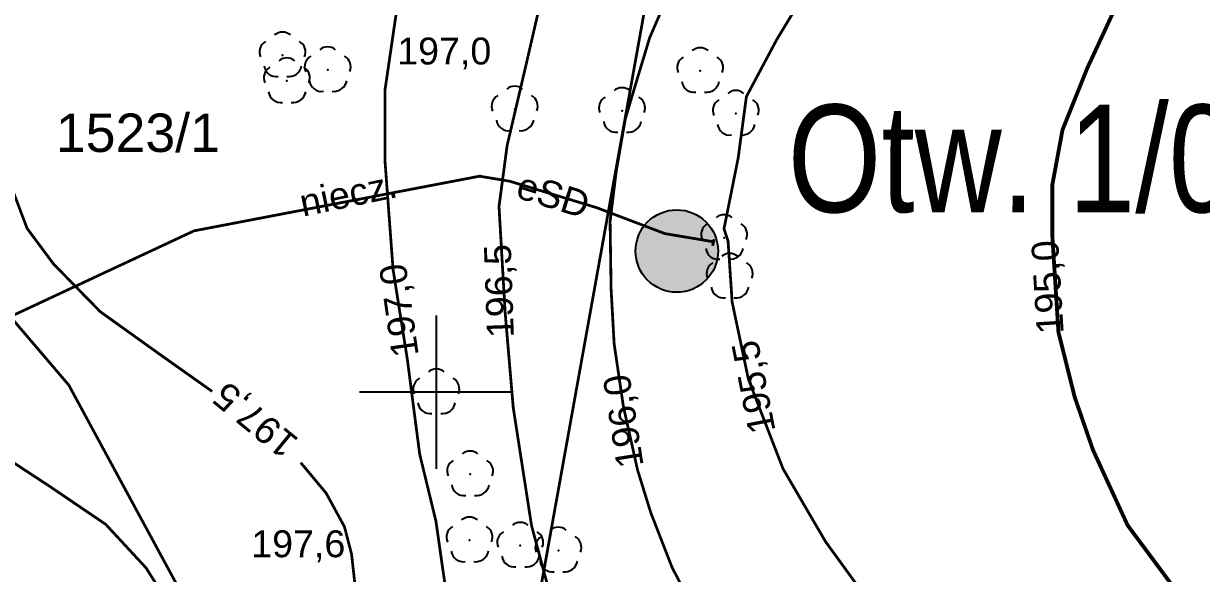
# Model space of a CAD drawing. Extents: x 7572697 to 7573818, y 5546684 to 5547005.
# Drawn here: x 7572786.58 to 7572824.88, y 5546944.1 to 5546961.99 of the extents above; entities that cross this region are included whole.
import ezdxf
from ezdxf.enums import TextEntityAlignment as Align

# ---------------------------------------------------------------- set-up
doc = ezdxf.new("R2010")
doc.units = 0
doc.header["$MEASUREMENT"] = 0
doc.linetypes.add('1', pattern=[2, 1, -1])
doc.styles.add('STYL_ARIAL', font='Arial', dxfattribs={"oblique": 0.1})

# ---------------------------------------------------------------- blocks, each defined once
blk = doc.blocks.new('922')
at = {"color": 0}
for centre, radius, start, end in [((-0.35, 0.1), 0.4, 119.8482, 203.5195), ((0, 0.35), 0.4, 50.114, 129.886), ((0.35, 0.1), 0.4, 336.8845, 60.1518), ((-0.2, -0.3), 0.4, 187.477, 278.4788), ((0.2, -0.275), 0.425, 262.6459, 349.6289)]:
    blk.add_arc(centre, radius, start, end, dxfattribs=at)
blk.add_point((0, 0), dxfattribs=at)

msp = doc.modelspace()

# ---------------------------------------------------------------- hatches: boundary and pattern name
at = {"linetype": 'ByBlock'}
h = msp.add_hatch(color=1, dxfattribs=at)
edge = h.paths.add_edge_path()
edge.add_arc((7572807.8198, 5546954.5872), 1.3408, 0, 360)

# ---------------------------------------------------------------- linework, layer by layer
at = {"color": 2, "const_width": 0.09}
msp.add_lwpolyline([(7572746.6559, 5546995.1266), (7572754.7257, 5546985.0063), (7572756.7762, 5546982.3605), (7572760.0835, 5546978.1933), (7572779.0541, 5546960.7705), (7572788.0499, 5546950.2268), (7572791.9525, 5546943.0169), (7572800.9814, 5546931.8383)], dxfattribs=at)
at = {"color": 0, "const_width": 0.09}
for points in [[(7572809.964, 5546980.1942), (7572799.6784, 5546922.9251)], [(7572798.3255, 5546960.6175), (7572798.3249, 5546960.6184), (7572798.3244, 5546960.6192), (7572798.3238, 5546960.6201), (7572798.3233, 5546960.6211), (7572798.3228, 5546960.622), (7572798.3224, 5546960.6229), (7572798.322, 5546960.6239), (7572798.3216, 5546960.6249), (7572798.3212, 5546960.6259), (7572798.3209, 5546960.6269), (7572798.3207, 5546960.6279), (7572798.3204, 5546960.6289), (7572798.3202, 5546960.6299), (7572798.3201, 5546960.6309), (7572798.3199, 5546960.632), (7572798.3198, 5546960.633), (7572798.3198, 5546960.6341), (7572798.3197, 5546960.6351), (7572798.3198, 5546960.6362), (7572798.3198, 5546960.6372), (7572798.3199, 5546960.6383), (7572798.32, 5546960.6393), (7572798.3202, 5546960.6403), (7572798.3204, 5546960.6414), (7572798.3206, 5546960.6424), (7572798.3209, 5546960.6434), (7572798.3212, 5546960.6444), (7572798.3215, 5546960.6454), (7572798.3219, 5546960.6464), (7572798.3223, 5546960.6473), (7572798.3227, 5546960.6483), (7572798.3232, 5546960.6492), (7572798.3237, 5546960.6501), (7572798.3242, 5546960.651), (7572798.3248, 5546960.6519), (7572798.3254, 5546960.6528), (7572798.326, 5546960.6536), (7572798.3267, 5546960.6544), (7572798.3274, 5546960.6552), (7572798.3281, 5546960.656), (7572798.3288, 5546960.6567), (7572798.3296, 5546960.6575), (7572798.3304, 5546960.6581), (7572798.3312, 5546960.6588), (7572798.332, 5546960.6594), (7572798.3329, 5546960.66), (7572798.3337, 5546960.6606), (7572798.3346, 5546960.6612), (7572798.3356, 5546960.6617), (7572798.3365, 5546960.6622), (7572798.3374, 5546960.6626), (7572798.3384, 5546960.663), (7572798.3394, 5546960.6634), (7572798.3404, 5546960.6637), (7572798.3414, 5546960.664), (7572798.3424, 5546960.6643), (7572798.3434, 5546960.6646), (7572798.3444, 5546960.6648), (7572798.3455, 5546960.6649), (7572798.3465, 5546960.6651), (7572798.3475, 5546960.6652), (7572798.3486, 5546960.6652), (7572798.3496, 5546960.6652), (7572798.3507, 5546960.6652), (7572798.3517, 5546960.6652), (7572798.3528, 5546960.6651), (7572798.3538, 5546960.665), (7572798.3548, 5546960.6648), (7572798.3559, 5546960.6646), (7572798.3569, 5546960.6644), (7572798.3579, 5546960.6641), (7572798.3589, 5546960.6638), (7572798.3599, 5546960.6635), (7572798.3609, 5546960.6631), (7572798.3618, 5546960.6627), (7572798.3628, 5546960.6623), (7572798.3637, 5546960.6618), (7572798.3646, 5546960.6613), (7572798.3655, 5546960.6607), (7572798.3664, 5546960.6602), (7572798.3673, 5546960.6596), (7572798.3681, 5546960.659), (7572798.3689, 5546960.6583), (7572798.3697, 5546960.6576), (7572798.3705, 5546960.6569), (7572798.3712, 5546960.6562), (7572798.372, 5546960.6554), (7572798.3726, 5546960.6546), (7572798.3733, 5546960.6538), (7572798.3739, 5546960.653), (7572798.3745, 5546960.6521), (7572798.3751, 5546960.6512), (7572798.3757, 5546960.6503), (7572798.3762, 5546960.6494), (7572798.3767, 5546960.6485), (7572798.3771, 5546960.6475), (7572798.3775, 5546960.6466), (7572798.3779, 5546960.6456), (7572798.3782, 5546960.6446), (7572798.3785, 5546960.6436), (7572798.3788, 5546960.6426), (7572798.3791, 5546960.6416), (7572798.3793, 5546960.6406), (7572798.3794, 5546960.6395), (7572798.3796, 5546960.6385), (7572798.3797, 5546960.6374), (7572798.3797, 5546960.6364), (7572798.3797, 5546960.6354), (7572798.3797, 5546960.6343), (7572798.3797, 5546960.6333), (7572798.3796, 5546960.6322), (7572798.3795, 5546960.6312), (7572798.3793, 5546960.6301), (7572798.3791, 5546960.6291), (7572798.3789, 5546960.6281), (7572798.3786, 5546960.6271), (7572798.3783, 5546960.6261), (7572798.378, 5546960.6251), (7572798.3776, 5546960.6241), (7572798.3772, 5546960.6231), (7572798.3768, 5546960.6222), (7572798.3763, 5546960.6213), (7572798.3758, 5546960.6203), (7572798.3752, 5546960.6194), (7572798.3747, 5546960.6186), (7572798.3741, 5546960.6177), (7572798.3735, 5546960.6169), (7572798.3728, 5546960.616), (7572798.3721, 5546960.6153), (7572798.3714, 5546960.6145), (7572798.3707, 5546960.6137), (7572798.3699, 5546960.613), (7572798.3691, 5546960.6123), (7572798.3683, 5546960.6117), (7572798.3675, 5546960.611), (7572798.3666, 5546960.6104), (7572798.3657, 5546960.6099), (7572798.3648, 5546960.6093), (7572798.3639, 5546960.6088), (7572798.363, 5546960.6083), (7572798.3621, 5546960.6079), (7572798.3611, 5546960.6075), (7572798.3601, 5546960.6071), (7572798.3591, 5546960.6067), (7572798.3581, 5546960.6064), (7572798.3571, 5546960.6062), (7572798.3561, 5546960.6059), (7572798.3551, 5546960.6057), (7572798.354, 5546960.6055), (7572798.353, 5546960.6054), (7572798.352, 5546960.6053), (7572798.3509, 5546960.6053), (7572798.3499, 5546960.6052), (7572798.3488, 5546960.6053), (7572798.3478, 5546960.6053), (7572798.3467, 5546960.6054), (7572798.3457, 5546960.6055), (7572798.3446, 5546960.6057), (7572798.3436, 5546960.6059), (7572798.3426, 5546960.6061), (7572798.3416, 5546960.6064), (7572798.3406, 5546960.6067), (7572798.3396, 5546960.607), (7572798.3386, 5546960.6074), (7572798.3376, 5546960.6078), (7572798.3367, 5546960.6082), (7572798.3358, 5546960.6087), (7572798.3348, 5546960.6092), (7572798.3339, 5546960.6097), (7572798.3331, 5546960.6103), (7572798.3322, 5546960.6109), (7572798.3314, 5546960.6115), (7572798.3305, 5546960.6122), (7572798.3298, 5546960.6129), (7572798.329, 5546960.6136), (7572798.3282, 5546960.6143), (7572798.3275, 5546960.6151), (7572798.3268, 5546960.6159), (7572798.3255, 5546960.6175)], [(7572809.0347, 5546954.9728), (7572808.9851, 5546954.7578)]]:
    msp.add_lwpolyline(points, dxfattribs=at)
at = {"color": 37, "linetype": '1', "const_width": 0.09}
for points in [[(7572778.7243, 5546978.369), (7572780.2126, 5546976.5831), (7572781.9324, 5546974.731), (7572783.2884, 5546973.3618), (7572784.4459, 5546971.8404), (7572785.1405, 5546970.5836), (7572785.7358, 5546968.7646), (7572786.0334, 5546967.111), (7572786.0003, 5546965.2589), (7572785.5373, 5546962.9967), (7572785.3058, 5546961.0454), (7572785.4712, 5546959.3256), (7572785.9342, 5546957.3412), (7572786.6949, 5546955.3238), (7572787.5548, 5546954.1662), (7572789.0761, 5546952.6118), (7572791.0605, 5546951.1897), (7572792.7142, 5546950.0189)], [(7572812.1997, 5546963.327), (7572811.0753, 5546961.4749), (7572810.0831, 5546959.6096), (7572809.8185, 5546957.6252), (7572809.3555, 5546955.3101), (7572809.4878, 5546954.9133), (7572809.6201, 5546952.9289), (7572810.1492, 5546950.4154), (7572811.2737, 5546947.5049), (7572812.6628, 5546945.1237), (7572813.9989, 5546943.2848), (7572815.5203, 5546941.6973), (7572817.5377, 5546939.9114), (7572820.7127, 5546937.0671), (7572823.7885, 5546934.6197), (7572826.5997, 5546932.4039)], [(7572803.4949, 5546963.1418), (7572802.8996, 5546960.5621), (7572802.3043, 5546958.0221), (7572802.0397, 5546956.0377), (7572802.2382, 5546952.5982), (7572802.5027, 5546949.4893), (7572803.098, 5546945.6528), (7572803.8257, 5546942.9409), (7572804.421, 5546940.2289), (7572804.7517, 5546938.1784), (7572805.1486, 5546936.3924), (7572805.6777, 5546934.6065), (7572806.8684, 5546932.7544), (7572808.4559, 5546930.9685), (7572810.3741, 5546929.5133), (7572812.2262, 5546928.3491), (7572814.3428, 5546926.7616), (7572816.7902, 5546924.7772), (7572818.2454, 5546923.2559), (7572820.296, 5546920.9408), (7572822.0819, 5546918.8903), (7572824.0663, 5546916.509), (7572826.2491, 5546913.969)], [(7572795.5915, 5546947.7037), (7572796.4183, 5546946.7115), (7572797.0136, 5546945.6201), (7572797.2451, 5546944.7271), (7572797.4105, 5546943.2389), (7572797.5097, 5546941.056), (7572797.3113, 5546939.1047), (7572797.179, 5546935.89), (7572797.2121, 5546934.4018), (7572797.5428, 5546931.8882), (7572797.8735, 5546930.7968)]]:
    msp.add_lwpolyline(points, dxfattribs=at)
at = {"color": 37}
for points, const_width in [([(7572799.46, 5546947.9812), (7572799.0574, 5546951.0772), (7572798.5944, 5546953.9876), (7572798.3298, 5546957.5594), (7572798.3298, 5546959.8084), (7572798.7267, 5546962.5204), (7572799.1897, 5546964.3725), (7572799.5204, 5546965.6557)], 0.09), ([(7572807.6025, 5546963.0558), (7572806.9411, 5546961.5344), (7572806.5111, 5546960.1123), (7572806.1473, 5546958.8886), (7572805.8497, 5546957.1688), (7572805.6512, 5546955.5482), (7572805.6843, 5546953.3522), (7572805.7835, 5546951.5663), (7572806.0812, 5546949.5488), (7572806.5442, 5546947.4652), (7572806.9742, 5546946.0762), (7572807.6687, 5546944.2902), (7572808.694, 5546942.3257)], 0.09), ([(7572822.0158, 5546962.3613), (7572821.1559, 5546960.5092), (7572820.3621, 5546958.5248), (7572820.0314, 5546956.7389), (7572820.0314, 5546955.0852), (7572820.2298, 5546951.9499), (7572820.759, 5546949.8333), (7572821.3543, 5546948.1135), (7572822.4788, 5546945.6661), (7572824.0001, 5546943.6156), (7572826.1168, 5546941.4327), (7572828.3658, 5546939.3822), (7572830.0855, 5546938.1255), (7572832.8637, 5546936.2072), (7572835.0465, 5546934.9505), (7572837.6923, 5546933.4291), (7572840.4969, 5546931.3521), (7572843.275, 5546928.7063), (7572845.7886, 5546926.1266)], 0.125), ([(7572785.4843, 5546948.2064), (7572787.4025, 5546946.9496), (7572789.2546, 5546945.6929), (7572790.5643, 5546944.2773), (7572791.6888, 5546942.4914), (7572792.2179, 5546940.4409), (7572792.7471, 5546938.0596), (7572793.144, 5546936.0091), (7572793.6731, 5546934.0247), (7572794.4669, 5546931.9081), (7572795.6575, 5546930.2544), (7572796.8481, 5546928.9315), (7572797.9065, 5546927.9393), (7572799.0971, 5546926.8148), (7572800.2216, 5546925.7565)], 0.09), ([(7572799.46, 5546947.9812), (7572799.9892, 5546945.7984), (7572800.386, 5546943.0203), (7572800.4522, 5546941.0359), (7572800.5183, 5546938.7208), (7572800.2537, 5546937.001), (7572799.8569, 5546934.752), (7572799.8569, 5546933.2968), (7572800.1876, 5546931.4448), (7572800.386, 5546930.2541), (7572801.3121, 5546928.4682), (7572802.3704, 5546927.2114), (7572803.3626, 5546926.2854)], 0.09)]:
    msp.add_lwpolyline(points, dxfattribs=dict(at, const_width=const_width))
at = {"color": 1}
for points, const_width in [([(7572803.3569, 5546898.9014), (7572803.9522, 5546902.5394), (7572800.0496, 5546910.4108), (7572799.8512, 5546911.9983), (7572783.3147, 5546914.7103), (7572773.0753, 5546922.7404), (7572771.091, 5546926.3122), (7572771.6201, 5546929.818), (7572778.1686, 5546941.9491), (7572786.0399, 5546952.4002), (7572792.1253, 5546955.2444), (7572801.4519, 5546957.0304)], 0.09), ([(7572809.0016, 5546954.8901), (7572807.4306, 5546955.1547), (7572805.2147, 5546955.9981), (7572802.387, 5546956.858), (7572801.3949, 5546957.0233)], 0.09), ([(7572800, 5546947.5), (7572800, 5546952.5)], 0.065), ([(7572800, 5546947.5), (7572800, 5546952.5)], 0.065), ([(7572800, 5546947.5), (7572800, 5546952.5)], 0.065), ([(7572797.5, 5546950), (7572802.5, 5546950)], 0.065), ([(7572797.5, 5546950), (7572802.5, 5546950)], 0.065)]:
    msp.add_lwpolyline(points, dxfattribs=dict(at, const_width=const_width))
at = {"color": 1, "linetype": 'ByBlock'}
msp.add_circle((7572807.8198, 5546954.5872), 1.3408, dxfattribs=at)

# ---------------------------------------------------------------- block references
at = {"color": 0}
for p in [(7572795, 5546960.96), (7572796.47, 5546960.48), (7572808.58, 5546960.45), (7572795.14, 5546960.12), (7572802.55, 5546959.2), (7572806.04, 5546959.15), (7572809.74, 5546959.06), (7572809.54, 5546953.76), (7572800, 5546950), (7572801.1, 5546947.33), (7572801.08, 5546945.18), (7572802.73, 5546945.01), (7572803.97, 5546944.85)]:
    msp.add_blockref('922', p, dxfattribs=at)
at = {"color": 3}
for p in [(7572809.36, 5546955.02), (7572801.1, 5546947.33), (7572802.73, 5546945.01)]:
    msp.add_blockref('922', p, dxfattribs=at)

# ---------------------------------------------------------------- texts
at = {"color": 0, "style": 'STYL_ARIAL'}
for s, height, p in [('197,0', 0.875, (7572798.7301, 5546961.5311)), ('1523/1', 1.25, (7572787.6275, 5546959.0594)), ('197,6', 0.875, (7572793.9841, 5546945.5006))]:
    msp.add_text(s, height=height, dxfattribs=at).set_placement(p, align=Align.TOP_LEFT)
at = {"linetype": 'ByBlock', "style": 'STYL_ARIAL', "oblique": 0.1, "width": 0.8}
msp.add_text('Otw. 1/02/14', height=3.5, dxfattribs=at).set_placement((7572811.4256, 5546955.849))
at = {"color": 0, "style": 'STYL_ARIAL'}
for s, rotation, p in [('niecz.', 11.7251, (7572795.4838, 5546956.5581)), ('eSD ', 342.646, (7572802.8014, 5546957.1783)), ('195,0', 93.4682, (7572819.5287, 5546951.854)), ('196,5', 91.9092, (7572801.6498, 5546951.7423)), ('197,0', 98.1301, (7572798.5663, 5546951.075)), ('195,5', 101.0702, (7572810.1754, 5546948.5722)), ('197,5', 140.6673, (7572795.0157, 5546947.7737)), ('196,0', 98.858, (7572805.8806, 5546947.4692))]:
    msp.add_text(s, height=0.875, rotation=rotation, dxfattribs=at).set_placement(p, align=Align.TOP_LEFT)

doc.saveas('drawing.dxf')
